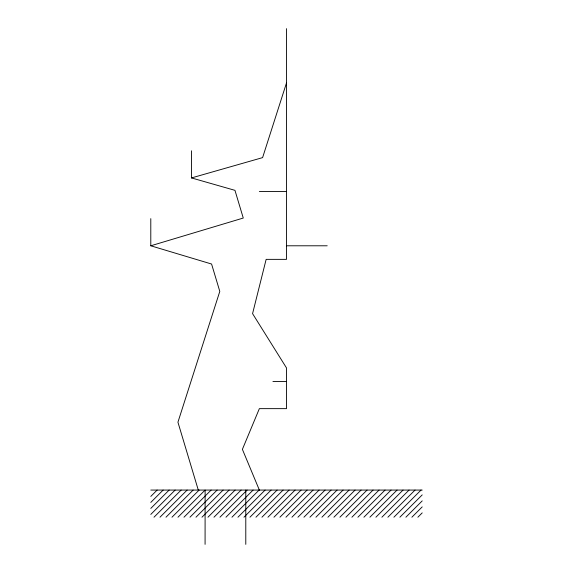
<?xml version="1.0" encoding="UTF-8"?>
<svg xmlns="http://www.w3.org/2000/svg" width="573" height="573" viewBox="0 0 573 573"><rect width="100%" height="100%" fill="white"/><g stroke="black" fill="none" stroke-linecap="round" stroke-linejoin="round"><path stroke-width="0.86" d="M286.5 82.935L262.599 157.618L191.504 177.931L191.504 150.792M150.792 496.419L157.138 490.065M150.792 502.414L163.14 490.065M150.792 508.409L169.135 490.065M150.792 514.411L175.13 490.065M153.987 517.211L181.132 490.065M159.989 517.211L187.127 490.065M165.984 517.211L193.122 490.065M171.979 517.211L199.125 490.065M177.981 517.211L205.12 490.065L205.077 544.35M183.976 517.211L211.122 490.065M189.971 517.211L217.117 490.065M195.973 517.211L223.112 490.065M201.968 517.211L229.114 490.065M207.97 517.211L235.109 490.065M213.965 517.211L241.104 490.065M219.96 517.211L247.106 490.065M225.963 517.211L253.101 490.065M231.958 517.211L259.096 490.065M237.953 517.211L265.098 490.065M243.955 517.211L271.093 490.065M249.95 517.211L277.096 490.065M255.945 517.211L283.091 490.065M261.947 517.211L289.086 490.065M267.942 517.211L295.088 490.065M273.944 517.211L301.083 490.065M279.939 517.211L307.078 490.065M285.934 517.211L313.08 490.065M291.936 517.211L319.075 490.065M297.931 517.211L325.07 490.065M303.926 517.211L331.072 490.065M309.929 517.211L337.067 490.065M315.924 517.211L343.069 490.065M321.919 517.211L349.064 490.065M327.921 517.211L355.059 490.065M333.916 517.211L361.062 490.065M339.918 517.211L367.057 490.065M345.913 517.211L373.052 490.065M351.908 517.211L379.054 490.065M357.91 517.211L385.049 490.065M363.905 517.211L391.044 490.065M369.9 517.211L397.046 490.065M375.902 517.211L403.041 490.065M381.897 517.211L409.043 490.065M387.892 517.211L415.038 490.065M393.895 517.211L421.033 490.065M399.89 517.211L422.208 494.886M405.892 517.211L422.208 500.888M411.887 517.211L422.208 506.883M417.882 517.211L422.208 512.878M150.792 218.642L150.792 245.788L243.267 218.041L234.959 190.343L191.504 177.931M259.361 191.504L286.5 191.504M286.5 245.788L327.212 245.788M272.927 381.496L286.5 381.496M150.792 490.065L422.208 490.065M150.792 245.788L211.58 264.024L219.796 291.392L177.931 422.208L198.287 490.065M259.361 490.065L242.393 449.347L259.361 408.642L286.5 408.642L286.5 367.923L252.571 313.639L266.144 259.361L286.5 259.361L286.5 28.65M245.788 490.065L245.788 544.35"/></g></svg>
